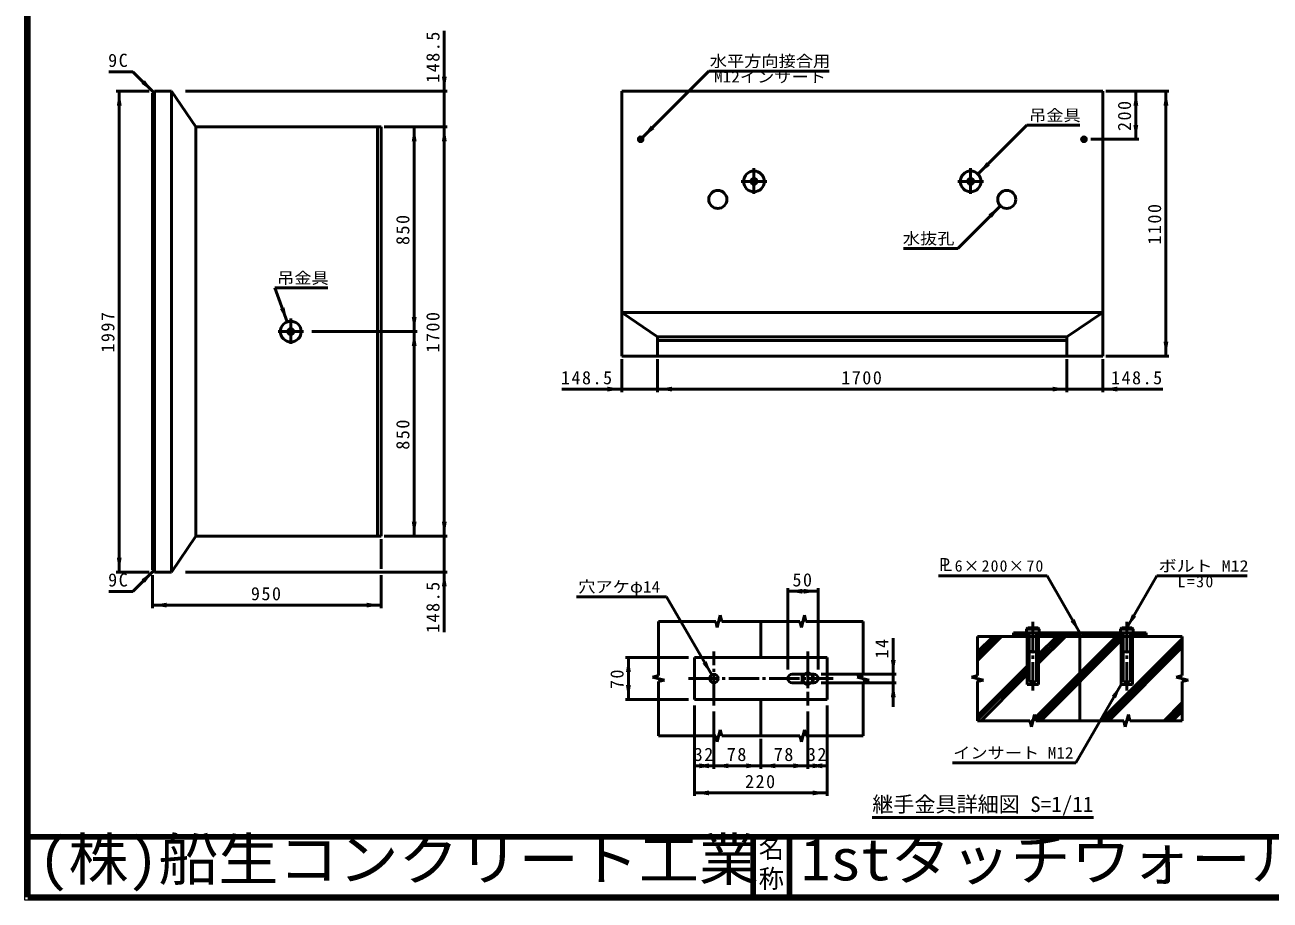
# Model space of a CAD drawing. Units: millimetres, scale not verified, with parts at other scales. Extents: x 100 to 4105, y 100 to 2870.
# Drawn here: x 100 to 2169, y 100 to 1554 of the extents above; entities that cross this region are included whole.
import ezdxf
from ezdxf.enums import TextEntityAlignment as Align

# ---------------------------------------------------------------- set-up
doc = ezdxf.new("R2010")
doc.units = ezdxf.units.MM
doc.header["$LTSCALE"] = 5
doc.linetypes.add('USER1', pattern=[8, 4, -4])
doc.linetypes.add('USER2', pattern=[13.4, 10, -1.2, 1, -1.2])
doc.layers.add('V-nasSTD', color=7, linetype='Continuous', lineweight=50)
doc.styles.add('ＭＳ ゴシック', font='')
doc.styles.get('ＭＳ ゴシック').set_extended_font_data('MS Gothic')

msp = doc.modelspace()

# ---------------------------------------------------------------- hatches: boundary and pattern name
at = {"layer": 'V-nasSTD'}
for points in [[(296.526, 1458.97), (299.355, 1461.799), (313.497, 1442), (293.698, 1456.142)], [(796.697, 1467.8), (800.697, 1467.8), (796.697, 1443.8), (792.697, 1467.8)], [(256.697, 1419.8), (252.697, 1419.8), (256.697, 1443.8), (260.697, 1419.8)], [(1945.497, 1419.8), (1941.497, 1419.8), (1945.497, 1443.8), (1949.497, 1419.8)], [(1995.497, 1419.8), (1991.497, 1419.8), (1995.497, 1443.8), (1999.497, 1419.8)], [(1142.554, 1383.457), (1145.383, 1380.629), (1125.584, 1366.487), (1139.726, 1386.286)], [(1945.497, 1387.8), (1949.497, 1387.8), (1945.497, 1363.8), (1941.497, 1387.8)], [(746.697, 1360.4), (742.697, 1360.4), (746.697, 1384.4), (750.697, 1360.4)], [(796.697, 1360.4), (792.697, 1360.4), (796.697, 1384.4), (800.697, 1360.4)], [(1700.23, 1322.932), (1703.058, 1320.104), (1683.259, 1305.962), (1697.401, 1325.761)], [(1703.52, 1236.223), (1700.691, 1239.051), (1720.49, 1253.193), (1706.348, 1233.394)], [(527.606, 1083.115), (531.364, 1084.483), (535.814, 1060.562), (523.847, 1081.747)], [(746.697, 1068.4), (750.697, 1068.4), (746.697, 1044.4), (742.697, 1068.4)], [(746.697, 1020.4), (742.697, 1020.4), (746.697, 1044.4), (750.697, 1020.4)], [(1995.497, 1027.8), (1999.497, 1027.8), (1995.497, 1003.8), (1991.497, 1027.8)], [(1067.697, 948.8), (1067.697, 952.8), (1091.697, 948.8), (1067.697, 944.8)], [(1175.097, 948.8), (1175.097, 944.8), (1151.097, 948.8), (1175.097, 952.8)], [(1807.097, 948.8), (1807.097, 952.8), (1831.097, 948.8), (1807.097, 944.8)], [(1914.497, 948.8), (1914.497, 944.8), (1890.497, 948.8), (1914.497, 952.8)], [(746.697, 728.4), (750.697, 728.4), (746.697, 704.4), (742.697, 728.4)], [(796.697, 728.4), (800.697, 728.4), (796.697, 704.4), (792.697, 728.4)], [(256.697, 669), (260.697, 669), (256.697, 645), (252.697, 669)], [(296.526, 629.829), (299.355, 627.001), (313.497, 646.8), (293.698, 632.658)], [(796.697, 621), (792.697, 621), (796.697, 645), (800.697, 621)], [(1391.538, 613.037), (1391.538, 609.037), (1367.538, 613.037), (1391.538, 617.037)], [(1393.538, 613.037), (1393.538, 617.037), (1417.538, 613.037), (1393.538, 609.037)], [(335.697, 590), (335.697, 586), (311.697, 590), (335.697, 594)], [(667.697, 590), (667.697, 594), (691.697, 590), (667.697, 586)], [(1840.538, 564.822), (1844.002, 566.822), (1852.538, 544.037), (1837.073, 562.822)], [(1942.538, 572.822), (1946.002, 570.822), (1930.538, 552.037), (1939.073, 574.822)], [(1102.538, 479.037), (1098.538, 479.037), (1102.538, 503.037), (1106.538, 479.037)], [(1229.038, 494.884), (1232.502, 496.884), (1241.038, 474.099), (1225.573, 492.884)], [(1542.538, 499.037), (1546.538, 499.037), (1542.538, 475.037), (1538.538, 499.037)], [(1102.538, 457.037), (1106.538, 457.037), (1102.538, 433.037), (1098.538, 457.037)], [(1542.538, 437.037), (1538.538, 437.037), (1542.538, 461.037), (1546.538, 437.037)], [(1909.038, 437.252), (1912.502, 435.252), (1921.038, 458.037), (1905.573, 439.252)], [(1236.538, 323.037), (1236.538, 319.037), (1212.538, 323.037), (1236.538, 327.037)], [(1220.538, 323.037), (1220.538, 327.037), (1244.538, 323.037), (1220.538, 319.037)], [(1268.538, 323.037), (1268.538, 319.037), (1244.538, 323.037), (1268.538, 327.037)], [(1298.538, 323.037), (1298.538, 327.037), (1322.538, 323.037), (1298.538, 319.037)], [(1346.538, 323.037), (1346.538, 319.037), (1322.538, 323.037), (1346.538, 327.037)], [(1376.538, 323.037), (1376.538, 327.037), (1400.538, 323.037), (1376.538, 319.037)], [(1424.538, 323.037), (1424.538, 319.037), (1400.538, 323.037), (1424.538, 327.037)], [(1408.538, 323.037), (1408.538, 327.037), (1432.538, 323.037), (1408.538, 319.037)], [(1236.538, 278.037), (1236.538, 274.037), (1212.538, 278.037), (1236.538, 282.037)], [(1408.538, 278.037), (1408.538, 282.037), (1432.538, 278.037), (1408.538, 274.037)]]:
    msp.add_hatch(color=256, dxfattribs=at).paths.add_polyline_path(points)

# ---------------------------------------------------------------- linework, layer by layer
at = {"layer": 'V-nasSTD', "lineweight": 100}
for p, q in [((105, 2865), (105, 105)), ((105, 205), (4100, 205)), ((1310, 205), (1310, 105)), ((1370, 205), (1370, 105)), ((105, 105), (4100, 105))]:
    msp.add_line(p, q, dxfattribs=at)
at = {"layer": 'V-nasSTD'}
for p, q in [((796.697, 1443.8), (796.697, 1543.8)), ((279.556, 1475.941), (239.556, 1475.941)), ((313.497, 1442), (279.556, 1475.941)), ((1125.584, 1366.487), (1236.295, 1477.197)), ((1236.295, 1477.197), (1436.295, 1477.197)), ((306.697, 1443.8), (251.697, 1443.8)), ((256.697, 1443.8), (256.697, 645)), ((315.297, 1443.8), (311.697, 1440.2)), ((311.697, 1440.2), (311.697, 648.6)), ((343.697, 1443.8), (315.297, 1443.8)), ((315.297, 1443.8), (315.297, 645)), ((343.697, 645), (343.697, 1443.8)), ((343.697, 1443.8), (383.697, 1384.4)), ((366.697, 1443.8), (801.697, 1443.8)), ((796.697, 1384.4), (796.697, 1443.8)), ((1091.697, 1443.8), (1091.697, 1003.8)), ((1890.497, 1443.8), (1091.697, 1443.8)), ((1890.497, 1003.8), (1890.497, 1443.8)), ((2000.497, 1443.8), (1895.497, 1443.8)), ((1945.497, 1443.8), (1945.497, 1363.8)), ((1995.497, 1443.8), (1995.497, 1003.8)), ((1683.259, 1305.962), (1764.495, 1387.197)), ((1764.495, 1387.197), (1852.495, 1387.197)), ((691.697, 1384.4), (383.697, 1384.4)), ((383.697, 704.4), (383.697, 1384.4)), ((685.697, 704.4), (685.697, 1384.4)), ((691.697, 704.4), (691.697, 1384.4)), ((696.697, 1384.4), (801.697, 1384.4)), ((746.697, 1044.4), (746.697, 1384.4)), ((796.697, 704.4), (796.697, 1384.4)), ((1950.497, 1363.8), (1870.497, 1363.8)), ((1649.78, 1182.482), (1720.49, 1253.193)), ((1559.78, 1182.482), (1649.78, 1182.482)), ((535.814, 1060.562), (515.293, 1116.944)), ((515.293, 1116.944), (603.293, 1116.944)), ((1091.697, 1075.8), (1890.497, 1075.8)), ((1091.697, 1075.8), (1151.097, 1035.8)), ((1831.097, 1035.8), (1890.497, 1075.8)), ((576.697, 1044.4), (751.697, 1044.4)), ((746.697, 704.4), (746.697, 1044.4)), ((1151.097, 1035.8), (1831.097, 1035.8)), ((1151.097, 1003.8), (1151.097, 1035.8)), ((1831.097, 1003.8), (1831.097, 1035.8)), ((1151.097, 1029.8), (1831.097, 1029.8)), ((1091.697, 1003.8), (1890.497, 1003.8)), ((1091.697, 998.8), (1091.697, 943.8)), ((1151.097, 998.8), (1151.097, 943.8)), ((1831.097, 998.8), (1831.097, 943.8)), ((1890.497, 998.8), (1890.497, 943.8)), ((2000.497, 1003.8), (1895.497, 1003.8)), ((1091.697, 948.8), (991.697, 948.8)), ((1151.097, 948.8), (1091.697, 948.8)), ((1151.097, 948.8), (1831.097, 948.8)), ((1831.097, 948.8), (1890.497, 948.8)), ((1890.497, 948.8), (1990.497, 948.8)), ((383.697, 704.4), (343.697, 645)), ((691.697, 704.4), (383.697, 704.4)), ((696.697, 704.4), (801.697, 704.4)), ((796.697, 704.4), (796.697, 645)), ((691.697, 650), (691.697, 699.4)), ((306.697, 645), (251.697, 645)), ((313.497, 646.8), (279.556, 612.859)), ((311.697, 648.6), (315.297, 645)), ((315.297, 645), (343.697, 645)), ((366.697, 645), (801.697, 645)), ((796.697, 645), (796.697, 545)), ((311.697, 585), (311.697, 640)), ((691.697, 585), (691.697, 640)), ((1617.919, 638.639), (1797.919, 638.639)), ((1797.919, 638.639), (1852.538, 544.037)), ((1980.538, 638.639), (1930.538, 552.037)), ((1980.538, 638.639), (2130.538, 638.639)), ((279.556, 612.859), (239.556, 612.859)), ((1016.038, 604.003), (1166.038, 604.003)), ((1241.038, 474.099), (1166.038, 604.003)), ((1367.538, 618.037), (1367.538, 483.037)), ((1367.538, 613.037), (1417.538, 613.037)), ((1417.538, 618.037), (1417.538, 483.037)), ((691.697, 590), (311.697, 590)), ((1152.538, 563.037), (1247.538, 563.037)), ((1152.538, 473.037), (1152.538, 563.037)), ((1247.538, 563.037), (1250.038, 553.037)), ((1255.038, 573.037), (1250.038, 553.037)), ((1255.038, 573.037), (1257.538, 563.037)), ((1257.538, 563.037), (1387.538, 563.037)), ((1322.538, 563.037), (1322.538, 503.037)), ((1387.538, 563.037), (1390.038, 553.037)), ((1395.038, 573.037), (1390.038, 553.037)), ((1395.038, 573.037), (1397.538, 563.037)), ((1397.538, 563.037), (1492.538, 563.037)), ((1492.538, 563.037), (1492.538, 473.037)), ((1682.538, 538.037), (1682.538, 473.037)), ((2022.538, 538.037), (1682.538, 538.037)), ((1708.241, 538.037), (1682.538, 512.333)), ((1715.313, 538.037), (1682.538, 505.262)), ((1722.384, 538.037), (1682.538, 498.191)), ((1962.538, 544.037), (1742.538, 544.037)), ((1742.538, 544.037), (1742.538, 538.037)), ((1743.597, 538.037), (1749.597, 544.037)), ((1750.668, 538.037), (1756.668, 544.037)), ((1757.739, 538.037), (1763.739, 544.037)), ((1766.038, 552.037), (1764.038, 550.037)), ((1764.038, 550.037), (1764.038, 544.037)), ((1785.038, 550.037), (1764.038, 550.037)), ((1764.038, 544.037), (1785.038, 544.037)), ((1764.81, 538.037), (1768.538, 541.764)), ((1765.038, 458.037), (1765.038, 538.037)), ((1783.038, 552.037), (1766.038, 552.037)), ((1768.538, 514.037), (1768.538, 544.037)), ((1913.302, 538.037), (1778.29, 403.025)), ((1920.373, 538.037), (1780.373, 398.037)), ((1784.952, 544.037), (1780.538, 539.622)), ((1780.538, 544.037), (1780.538, 514.037)), ((1783.038, 552.037), (1785.038, 550.037)), ((1784.038, 458.037), (1784.038, 538.037)), ((1814.307, 538.037), (1784.038, 507.767)), ((1821.379, 538.037), (1784.038, 500.696)), ((1828.45, 538.037), (1784.038, 493.625)), ((1785.038, 544.037), (1785.038, 550.037)), ((1786.023, 538.037), (1792.023, 544.037)), ((1793.094, 538.037), (1799.094, 544.037)), ((1800.165, 538.037), (1806.165, 544.037)), ((1807.236, 538.037), (1813.236, 544.037)), ((1814.307, 538.037), (1820.307, 544.037)), ((1821.379, 538.037), (1827.379, 544.037)), ((1828.45, 538.037), (1834.45, 544.037)), ((1835.521, 538.037), (1841.521, 544.037)), ((1842.592, 538.037), (1848.592, 544.037)), ((1849.663, 538.037), (1852.538, 540.912)), ((1855.663, 544.037), (1852.538, 540.912)), ((1852.538, 538.037), (1852.538, 398.037)), ((1856.734, 538.037), (1862.734, 544.037)), ((1863.805, 538.037), (1869.805, 544.037)), ((1870.876, 538.037), (1876.876, 544.037)), ((1877.947, 538.037), (1883.947, 544.037)), ((1885.018, 538.037), (1891.018, 544.037)), ((1892.089, 538.037), (1898.089, 544.037)), ((1899.16, 538.037), (1905.16, 544.037)), ((1906.231, 538.037), (1912.231, 544.037)), ((1913.302, 538.037), (1919.302, 544.037)), ((1922.038, 552.037), (1920.038, 550.037)), ((1920.038, 550.037), (1920.038, 544.037)), ((1941.038, 550.037), (1920.038, 550.037)), ((1920.038, 544.037), (1941.038, 544.037)), ((1920.373, 538.037), (1924.538, 542.201)), ((1921.038, 458.037), (1921.038, 538.037)), ((1939.038, 552.037), (1922.038, 552.037)), ((1924.538, 514.037), (1924.538, 544.037)), ((1940.516, 544.037), (1936.538, 540.059)), ((1936.538, 544.037), (1936.538, 514.037)), ((1939.038, 552.037), (1941.038, 550.037)), ((1940.038, 458.037), (1940.038, 538.037)), ((1941.038, 544.037), (1941.038, 550.037)), ((1941.587, 538.037), (1947.587, 544.037)), ((1948.658, 538.037), (1954.658, 544.037)), ((1955.729, 538.037), (1961.729, 544.037)), ((1962.538, 544.037), (1962.538, 538.037)), ((2022.538, 473.037), (2022.538, 538.037)), ((1542.538, 475.037), (1542.538, 535.037)), ((1787.445, 398.037), (1921.038, 531.63)), ((1886.439, 398.037), (2022.538, 534.135)), ((1893.511, 398.037), (2022.538, 527.064)), ((1900.582, 398.037), (2022.538, 519.993)), ((1097.538, 503.037), (1202.538, 503.037)), ((1102.538, 433.037), (1102.538, 503.037)), ((1212.538, 503.037), (1212.538, 433.037)), ((1432.538, 503.037), (1212.538, 503.037)), ((1432.538, 433.037), (1432.538, 503.037)), ((1768.538, 464.037), (1768.538, 514.037)), ((1780.538, 464.037), (1780.538, 514.037)), ((1924.538, 464.037), (1924.538, 514.037)), ((1936.538, 464.037), (1936.538, 514.037)), ((1391.444, 473.287), (1400.538, 478.537)), ((1400.538, 478.537), (1409.631, 473.287)), ((1744.307, 468.037), (1765.038, 488.767)), ((1751.379, 468.037), (1765.038, 481.696)), ((1142.538, 470.537), (1152.538, 473.037)), ((1142.538, 470.537), (1162.538, 465.537)), ((1152.538, 463.037), (1162.538, 465.537)), ((1152.538, 373.037), (1152.538, 463.037)), ((1374.538, 475.037), (1394.475, 475.037)), ((1394.475, 461.037), (1374.538, 461.037)), ((1391.444, 462.787), (1391.444, 473.287)), ((1400.538, 457.537), (1391.444, 462.787)), ((1409.631, 462.787), (1400.538, 457.537)), ((1406.6, 475.037), (1410.538, 475.037)), ((1410.538, 461.037), (1406.6, 461.037)), ((1409.631, 473.287), (1409.631, 462.787)), ((1547.538, 475.037), (1422.538, 475.037)), ((1547.538, 461.037), (1422.538, 461.037)), ((1482.538, 470.537), (1492.538, 473.037)), ((1482.538, 470.537), (1502.538, 465.537)), ((1492.538, 463.037), (1502.538, 465.537)), ((1492.538, 463.037), (1492.538, 373.037)), ((1542.538, 461.037), (1542.538, 475.037)), ((1542.538, 421.037), (1542.538, 461.037)), ((1672.538, 470.537), (1682.538, 473.037)), ((1672.538, 470.537), (1692.538, 465.537)), ((1744.307, 468.037), (1682.538, 406.267)), ((1751.379, 468.037), (1682.538, 399.196)), ((1682.538, 463.037), (1692.538, 465.537)), ((1682.806, 463.104), (1682.538, 462.836)), ((1682.538, 463.037), (1682.538, 398.037)), ((1758.45, 468.037), (1688.45, 398.037)), ((1758.45, 468.037), (1765.038, 474.625)), ((1784.038, 458.037), (1765.038, 458.037)), ((1846.038, 328.133), (1921.038, 458.037)), ((1940.038, 458.037), (1921.038, 458.037)), ((2012.538, 470.537), (2022.538, 473.037)), ((2012.538, 470.537), (2032.538, 465.537)), ((2022.538, 463.037), (2032.538, 465.537)), ((2022.538, 463.037), (2022.538, 398.037)), ((2031.449, 465.265), (2031.884, 465.7)), ((1097.538, 433.037), (1202.538, 433.037)), ((1212.538, 433.037), (1432.538, 433.037)), ((1212.538, 423.037), (1212.538, 273.037)), ((1322.538, 433.037), (1322.538, 373.037)), ((1432.538, 423.037), (1432.538, 273.037)), ((1992.506, 398.037), (2022.538, 428.069)), ((1999.577, 398.037), (2022.538, 420.998)), ((2006.648, 398.037), (2022.538, 413.927)), ((1244.538, 413.037), (1244.538, 318.037)), ((1400.538, 413.037), (1400.538, 318.037)), ((1682.538, 398.037), (1769.538, 398.037)), ((1769.538, 398.037), (1772.038, 388.037)), ((1770.29, 395.025), (1774.949, 399.684)), ((1777.038, 408.037), (1772.038, 388.037)), ((1777.038, 408.037), (1779.538, 398.037)), ((1779.538, 398.037), (1925.538, 398.037)), ((1925.538, 398.037), (1928.038, 388.037)), ((1933.038, 408.037), (1928.038, 388.037)), ((1933.038, 408.037), (1935.538, 398.037)), ((1935.538, 398.037), (2022.538, 398.037)), ((1247.538, 373.037), (1152.538, 373.037)), ((1247.538, 373.037), (1250.038, 363.037)), ((1255.038, 383.037), (1250.038, 363.037)), ((1255.038, 383.037), (1257.538, 373.037)), ((1387.538, 373.037), (1257.538, 373.037)), ((1387.538, 373.037), (1390.038, 363.037)), ((1395.038, 383.037), (1390.038, 363.037)), ((1395.038, 383.037), (1397.538, 373.037)), ((1492.538, 373.037), (1397.538, 373.037)), ((1322.538, 368.037), (1322.538, 318.037)), ((1212.538, 323.037), (1244.538, 323.037)), ((1244.538, 323.037), (1322.538, 323.037)), ((1322.538, 323.037), (1400.538, 323.037)), ((1432.538, 323.037), (1400.538, 323.037)), ((1846.038, 328.133), (1641.038, 328.133)), ((1212.538, 278.037), (1432.538, 278.037)), ((1507.538, 237.009), (1875.038, 237.009))]:
    msp.add_line(p, q, dxfattribs=at)
at = {"layer": 'V-nasSTD', "linetype": 'USER2'}
for p, q in [((1122.897, 1357.8), (1122.897, 1369.8)), ((1859.297, 1357.8), (1859.297, 1369.8)), ((1116.897, 1363.8), (1128.897, 1363.8)), ((1853.297, 1363.8), (1865.297, 1363.8)), ((1311.097, 1315.6), (1311.097, 1273.2)), ((1671.097, 1315.6), (1671.097, 1273.2)), ((1289.897, 1293.8), (1332.297, 1293.8)), ((1649.897, 1293.8), (1692.297, 1293.8)), ((541.697, 1066.2), (541.697, 1023.8)), ((520.497, 1044.4), (562.897, 1044.4)), ((1774.538, 562.037), (1774.538, 448.037)), ((1930.538, 562.037), (1930.538, 448.037)), ((1244.538, 423.037), (1244.538, 513.037)), ((1400.538, 513.037), (1400.538, 423.037)), ((1202.538, 468.037), (1442.538, 468.037))]:
    msp.add_line(p, q, dxfattribs=at)
at = {"layer": 'V-nasSTD', "linetype": 'USER1'}
for p, q in [((1394.475, 475.037), (1406.6, 475.037)), ((1406.6, 461.037), (1394.475, 461.037))]:
    msp.add_line(p, q, dxfattribs=at)
at = {"layer": 'V-nasSTD', "lineweight": 13}
msp.add_lwpolyline([(100, 100), (100, 2870), (4105, 2870), (4105, 100)], close=True, dxfattribs=at)
at = {"layer": 'V-nasSTD'}
for centre, radius in [((1122.897, 1363.8), 3.8), ((1122.897, 1363.8), 2.4), ((1122.897, 1363.8), 2), ((1859.297, 1363.8), 3.8), ((1859.297, 1363.8), 2.4), ((1859.297, 1363.8), 2), ((1311.097, 1293.8), 17.2), ((1671.097, 1293.8), 17.2), ((1311.097, 1293.8), 5), ((1671.097, 1293.8), 5), ((1251.097, 1263.8), 15), ((1731.097, 1263.8), 15), ((541.697, 1044.4), 17.2), ((541.697, 1044.4), 5), ((1400.538, 468.037), 8.5), ((1244.538, 468.037), 7)]:
    msp.add_circle(centre, radius, dxfattribs=at)
for centre, radius, start, end in [((1774.538, 523.474), 28.562, 68.4314, 111.5686), ((1930.538, 523.474), 28.562, 68.4314, 111.5686), ((1774.538, 522.037), 10, 233.1301, 306.8699), ((1930.538, 522.037), 10, 233.1301, 306.8699), ((1374.538, 468.037), 7, 90, 270), ((1410.538, 468.037), 7, 270, 90), ((1774.538, 472.037), 10, 233.1301, 306.8699), ((1930.538, 472.037), 10, 233.1301, 306.8699)]:
    msp.add_arc(centre, radius, start, end, dxfattribs=at)

# ---------------------------------------------------------------- texts
at = {"layer": 'V-nasSTD', "style": 'ＭＳ ゴシック'}
for s, height, width, p in [('水平方向接合用', 19.06, 1.1, (1337.795, 1503.197)), ('M12インサート', 19.06, 1.1, (1337.795, 1477.197)), ('吊金具', 19.06, 1.1, (1810.995, 1413.197)), ('水抜孔', 19.06, 1.1, (1601.28, 1208.482)), ('吊金具', 19.06, 1.1, (561.793, 1142.944)), ('Ｐ', 21.63, 0.9, (1627.796, 668.139)), ('Ｌ', 21.63, 0.9, (1632.419, 668.139)), ('ボルト M12', 19.06, 1.15, (2058.038, 664.639)), ('穴アケφ14', 19.06, 1.1, (1087.288, 630.003)), ('インサート M12', 19.06, 1.1, (1742.038, 354.133))]:
    msp.add_text(s, height=height, dxfattribs=dict(at, width=width)).set_placement(p, align=Align.TOP_CENTER)
msp.add_text('継手金具詳細図 S=1/11', height=25.66, dxfattribs=at).set_placement((1691.288, 272.009), align=Align.TOP_CENTER)
at = {"layer": 'V-nasSTD', "style": 'ＭＳ ゴシック', "width": 1.05}
for s, p in [('(株)船生コンクリート工業', (122.5, 202.55)), ('1stタッチウォール標準型', (1388.75, 202.47))]:
    msp.add_text(s, height=69.65, dxfattribs=at).set_placement(p, align=Align.TOP_LEFT)
at = {"layer": 'V-nasSTD', "style": 'ＭＳ ゴシック'}
for s, p in [('名', (1318.982, 200.999)), ('称', (1318.976, 151.01))]:
    msp.add_text(s, height=30.79, dxfattribs=at).set_placement(p, align=Align.TOP_LEFT)
at = {"layer": 'V-nasSTD', "char_height": 21.99, "attachment_point": 2, "rotation": 90, "style": 'ＭＳ ゴシック'}
for s, insert in [('\\T1.17;148.5', (766.697, 1501.3)), ('\\T1.17;200', (1915.497, 1403.8)), ('\\T1.17;1100', (1965.497, 1223.8)), ('\\T1.17;850', (716.697, 1214.4)), ('\\T1.17;1997', (226.697, 1044.4)), ('\\T1.17;1700', (766.697, 1044.4)), ('\\T1.17;850', (716.697, 874.4)), ('\\T1.17;148.5', (766.697, 587.5)), ('\\T1.17;14', (1512.538, 518.787)), ('\\T1.17;70', (1072.538, 468.037))]:
    msp.add_mtext(s, dxfattribs=dict(at, insert=insert))
at = {"layer": 'V-nasSTD', "attachment_point": 2, "style": 'ＭＳ ゴシック'}
for s, insert, char_height in [('\\T1.17;9C', (255.806, 1505.941), 21.99), ('\\T1.17;148.5', (1034.197, 978.8), 21.99), ('\\T1.17;1700', (1491.097, 978.8), 21.99), ('\\T1.17;148.5', (1947.997, 978.8), 21.99), ('\\T1.15;6×200×70', (1719.169, 664.639), 19.06), ('\\T1.17;9C', (255.806, 642.859), 21.99), ('\\T1.17;50', (1392.537, 643.037), 21.99), ('\\T1.19;L=30', (2045.757, 638.639), 19.06), ('\\T1.17;950', (501.697, 620), 21.99), ('\\T1.17;32', (1228.537, 353.037), 21.99), ('\\T1.17;78', (1283.537, 353.037), 21.99), ('\\T1.17;78', (1361.537, 353.037), 21.99), ('\\T1.17;32', (1416.537, 353.037), 21.99), ('\\T1.17;220', (1322.538, 308.037), 21.99)]:
    msp.add_mtext(s, dxfattribs=dict(at, insert=insert, char_height=char_height))

doc.saveas('drawing.dxf')
